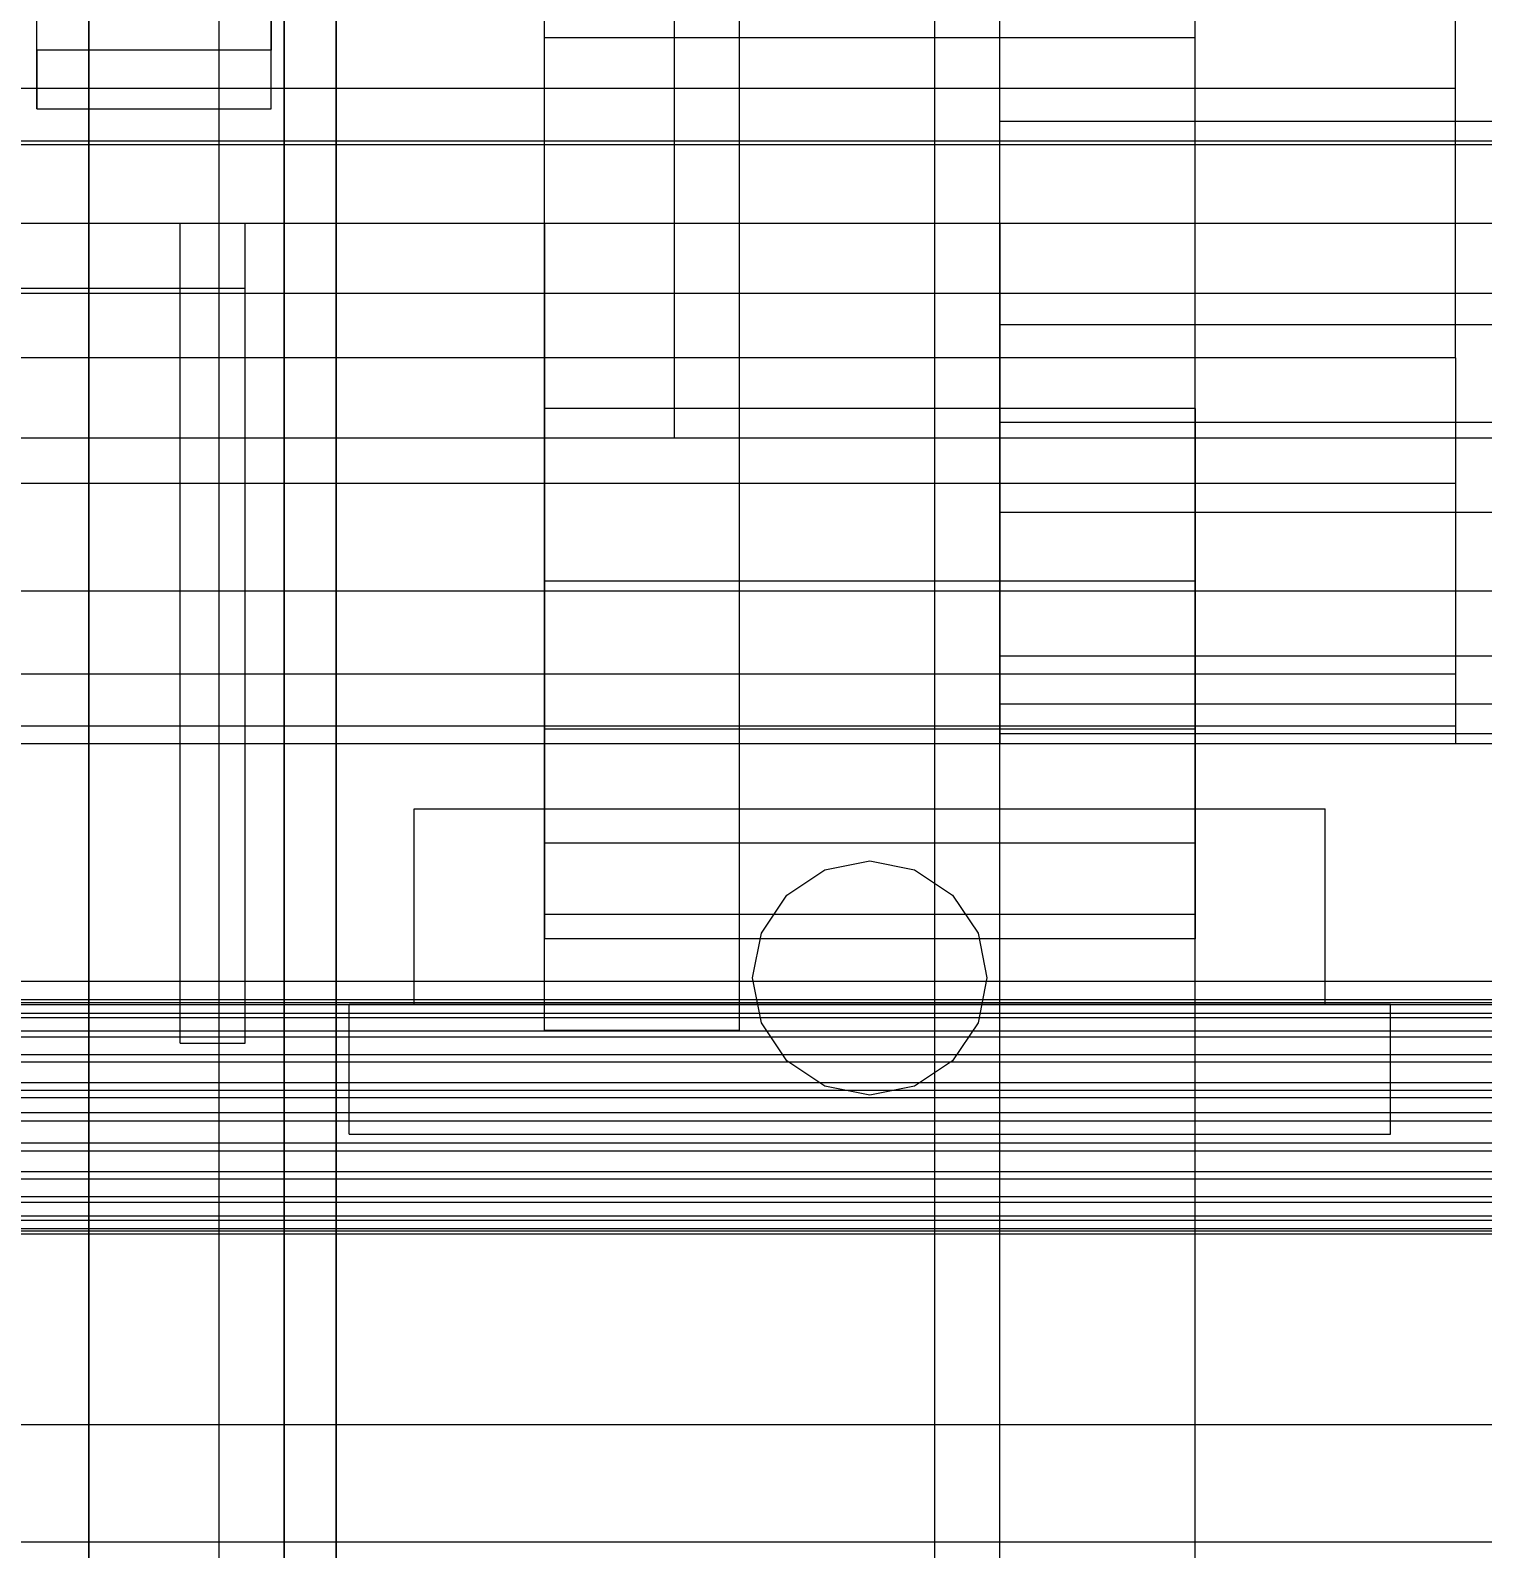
# Model space of a CAD drawing. Header units: millimetres. Extents: x -1970 to 59977, y -50268 to 6837.
# Drawn here: x 1250.5 to 1362.1, y -34735.4 to -34618.7 of the extents above; entities that cross this region are included whole.
import ezdxf

# ---------------------------------------------------------------- set-up
doc = ezdxf.new("R2010")
doc.units = ezdxf.units.MM
for name, color, linetype, lineweight in [('COTAS_P', 1, 'Continuous', 0), ('frontal_C03', 7, 'Continuous', 0), ('frontal_secador', 7, 'Continuous', 0)]:
    doc.layers.add(name, color=color, linetype=linetype, lineweight=lineweight)
doc.dimstyles.new('R19_100', dxfattribs={"dimtxt": 250, "dimasz": 150, "dimexe": 150, "dimexo": 80, "dimgap": 100, "dimtad": 1, "dimtih": 1, "dimtoh": 1, "dimdsep": 46, "dimcen": 0.09, "dimadec": 0, "dimazin": 0, "dimtfac": 1, "dimtdec": 4, "dimtofl": 0, "dimtmove": 0, "dimatfit": 3, "dimfxl": 1, "dimtolj": 1, "dimtzin": 0, "dimarcsym": 0})

# ---------------------------------------------------------------- blocks, each defined once
blk = doc.blocks.new('*D37')
at = {"layer": 'COTAS_P', "color": 0, "lineweight": -2, "transparency": 16777216}
for p, q in [((-1750, -35420), (-1750, -34450)), ((2600, -35420), (2600, -34450)), ((-1600, -34600), (2450, -34600))]:
    blk.add_line(p, q, dxfattribs=at)
at = {"layer": 'COTAS_P', "color": 0, "transparency": 16777216}
for points in [[(-1600, -34575), (-1600, -34625), (-1750, -34600)], [(2450, -34575), (2450, -34625), (2600, -34600)]]:
    blk.add_solid(points, dxfattribs=at)
at = {"layer": 'Defpoints', "color": 0, "transparency": 16777216}
for p in [(2600, -34600), (-1750, -35500), (2600, -35500)]:
    blk.add_point(p, dxfattribs=at)

msp = doc.modelspace()

# ---------------------------------------------------------------- linework, layer by layer
at = {"layer": 'frontal_C03'}
for p, q in [((1270, -32314.944), (1270, -34875.113)), ((1274, -34875.113), (1274, -32314.944)), ((1270, -32318.841), (1270, -34879.011)), ((1270, -35001.792), (1270, -32441.623)), ((1274, -32441.623), (1274, -35001.792)), ((1251, -34620.213), (1251, -34585.133)), ((1269, -34585.133), (1269, -34620.213)), ((1251, -34624.704), (1251, -34589.624)), ((1269, -34624.704), (1269, -34589.624)), ((1269, -34620.213), (1251, -34620.213)), ((1251, -34620.213), (1251, -34624.704)), ((1269, -34624.704), (1269, -34620.213)), ((1251, -34624.704), (1269, -34624.704)), ((1500, -34627.188), (-1500, -34627.188)), ((1500, -34627.473), (-1500, -34627.473)), ((-1500, -34638.882), (1500, -34638.882)), ((-1500, -34691.736), (1500, -34691.736)), ((-1500, -34693.159), (1500, -34693.159)), ((-1500, -34693.384), (1500, -34693.384)), ((-1500, -34693.548), (1500, -34693.548)), ((-1500, -34694.206), (1500, -34694.206)), ((-1500, -34694.523), (1500, -34694.523)), ((-1500, -34695.569), (1500, -34695.569)), ((-1500, -34696.018), (1500, -34696.018)), ((-1500, -34697.382), (1500, -34697.382)), ((-1500, -34697.932), (1500, -34697.932)), ((-1500, -34699.519), (1500, -34699.519)), ((1500, -34700.133), (-1500, -34700.133)), ((1500, -34700.719), (-1500, -34700.719)), ((-1500, -34701.836), (1500, -34701.836)), ((-1500, -34702.471), (1500, -34702.471)), ((-1500, -34704.175), (1500, -34704.175)), ((-1500, -34704.789), (1500, -34704.789)), ((-1500, -34706.376), (1500, -34706.376)), ((-1500, -34706.926), (1500, -34706.926)), ((-1500, -34708.289), (1500, -34708.289)), ((-1500, -34708.738), (1500, -34708.738)), ((-1500, -34709.784), (1500, -34709.784)), ((-1500, -34710.102), (1500, -34710.102)), ((-1500, -34710.76), (1500, -34710.76)), ((-1500, -34710.924), (1500, -34710.924)), ((-1500, -34711.148), (1500, -34711.148)), ((1500, -34725.842), (-1500, -34725.842)), ((-1500, -34734.825), (1500, -34734.825))]:
    msp.add_line(p, q, dxfattribs=at)
at = {"layer": 'frontal_secador'}
for p, q in [((1340, -36000), (1340, -33000)), ((1265, -35980), (1265, -33075)), ((1270, -35980), (1270, -33075)), ((1320, -35980), (1320, -33075)), ((1325, -36000), (1325, -33075)), ((1325, -35980), (1325, -33075)), ((1255, -34497), (1255, -34807)), ((1255, -35200), (1255, -34550)), ((1320, -35200), (1320, -34550)), ((1325, -35200), (1325, -34550)), ((1255, -34876), (1255, -34566)), ((1290, -34619.265), (1290, -34606)), ((1340, -34619.265), (1340, -34606)), ((1290, -34695.5), (1290, -34609.5)), ((1300, -34650), (1300, -34610)), ((1305, -34695.5), (1305, -34609.5)), ((1340, -34650), (1340, -34610)), ((1360, -34623.147), (1360, -34613.5)), ((1325, -34625.696), (1325, -34618.193)), ((1290, -34633.5), (1290, -34619.265)), ((1340, -34619.265), (1290, -34619.265)), ((1340, -34633.5), (1340, -34619.265)), ((1360, -34623.147), (-1360, -34623.147)), ((1360, -34633.5), (1360, -34623.147)), ((1325, -34633.5), (1325, -34625.696)), ((1430, -34625.696), (1325, -34625.696)), ((-1360, -34633.5), (1360, -34633.5)), ((1204, -34633.5), (1267, -34633.5)), ((1262, -34633.5), (1267, -34633.5)), ((1262, -34696.5), (1262, -34633.5)), ((1267, -34696.5), (1267, -34633.5)), ((1267, -34638.5), (1267, -34633.5)), ((1290, -34633.5), (1290, -34647.735)), ((1290, -34633.5), (1340, -34633.5)), ((1325, -34633.5), (1325, -34641.304)), ((1325, -34633.5), (1430, -34633.5)), ((1340, -34647.735), (1340, -34633.5)), ((1360, -34643.853), (1360, -34633.5)), ((1204, -34638.5), (1267, -34638.5)), ((1325, -34641.304), (1325, -34648.807)), ((1430, -34641.304), (1325, -34641.304)), ((1360, -34643.853), (-1360, -34643.853)), ((1360, -34643.853), (1360, -34653.5)), ((1290, -34647.735), (1290, -34661)), ((1340, -34647.735), (1290, -34647.735)), ((1340, -34647.735), (1340, -34661)), ((1325, -34648.807), (1325, -34655.723)), ((1430, -34648.807), (1325, -34648.807)), ((-1400, -34650), (1400, -34650)), ((1250, -34650), (1400, -34650)), ((1300, -34650), (1340, -34650)), ((1360, -34653.5), (-1360, -34653.5)), ((1360, -34653.5), (1360, -34661.784)), ((1325, -34655.723), (1325, -34661.784)), ((1430, -34655.723), (1325, -34655.723)), ((1290, -34661), (1290, -34672.391)), ((1340, -34661), (1290, -34661)), ((1340, -34661), (1340, -34672.391)), ((1360, -34661.784), (-1360, -34661.784)), ((1325, -34661.784), (1325, -34666.759)), ((1430, -34661.784), (1325, -34661.784)), ((1360, -34661.784), (1360, -34668.141)), ((1325, -34666.759), (1325, -34670.455)), ((1430, -34666.759), (1325, -34666.759)), ((1360, -34668.141), (-1360, -34668.141)), ((1360, -34668.141), (1360, -34672.137)), ((1325, -34670.455), (1325, -34672.731)), ((1430, -34670.455), (1325, -34670.455)), ((1360, -34672.137), (-1360, -34672.137)), ((1290, -34672.391), (1290, -34681.131)), ((1340, -34672.391), (1290, -34672.391)), ((1325, -34672.731), (1325, -34673.5)), ((1430, -34672.731), (1325, -34672.731)), ((1340, -34672.391), (1340, -34681.131)), ((1360, -34672.137), (1360, -34673.5)), ((1360, -34673.5), (-1360, -34673.5)), ((1430, -34673.5), (1325, -34673.5)), ((1280, -34678.5), (1350, -34678.5)), ((1280, -34693.5), (1280, -34678.5)), ((1350, -34693.5), (1350, -34678.5)), ((1290, -34681.131), (1290, -34686.626)), ((1340, -34681.131), (1290, -34681.131)), ((1340, -34681.131), (1340, -34686.626)), ((1311.556, -34683.185), (1315, -34682.5)), ((1315, -34682.5), (1318.444, -34683.185)), ((1308.636, -34685.136), (1311.556, -34683.185)), ((1318.444, -34683.185), (1321.364, -34685.136)), ((1306.685, -34688.056), (1308.636, -34685.136)), ((1321.364, -34685.136), (1323.315, -34688.056)), ((1290, -34686.626), (1290, -34688.5)), ((1340, -34686.626), (1290, -34686.626)), ((1340, -34686.626), (1340, -34688.5)), ((1306, -34691.5), (1306.685, -34688.056)), ((1323.315, -34688.056), (1324, -34691.5)), ((1340, -34688.5), (1290, -34688.5)), ((1306.685, -34694.944), (1306, -34691.5)), ((1324, -34691.5), (1323.315, -34694.944)), ((1275, -34693.5), (1355, -34693.5)), ((1275, -34703.5), (1275, -34693.5)), ((1280, -34693.5), (1350, -34693.5)), ((1355, -34703.5), (1355, -34693.5)), ((1308.636, -34697.864), (1306.685, -34694.944)), ((1323.315, -34694.944), (1321.364, -34697.864)), ((1262, -34696.5), (1267, -34696.5)), ((1290, -34695.5), (1305, -34695.5)), ((1311.556, -34699.815), (1308.636, -34697.864)), ((1321.364, -34697.864), (1318.444, -34699.815)), ((1315, -34700.5), (1311.556, -34699.815)), ((1318.444, -34699.815), (1315, -34700.5)), ((1275, -34703.5), (1355, -34703.5))]:
    msp.add_line(p, q, dxfattribs=at)

# ---------------------------------------------------------------- dimensions: what is measured, and where the dimension line sits
at = {"layer": 'COTAS_P'}
dim = msp.add_aligned_dim(p1=(-1750, -35500), p2=(2600, -35500), distance=900, text='<> P', dimstyle='R19_100', dxfattribs=at)
dim.commit()
dim.dimension.update_dxf_attribs({"geometry": '*D37', "text_midpoint": (425, -34600)})

doc.saveas('drawing.dxf')
